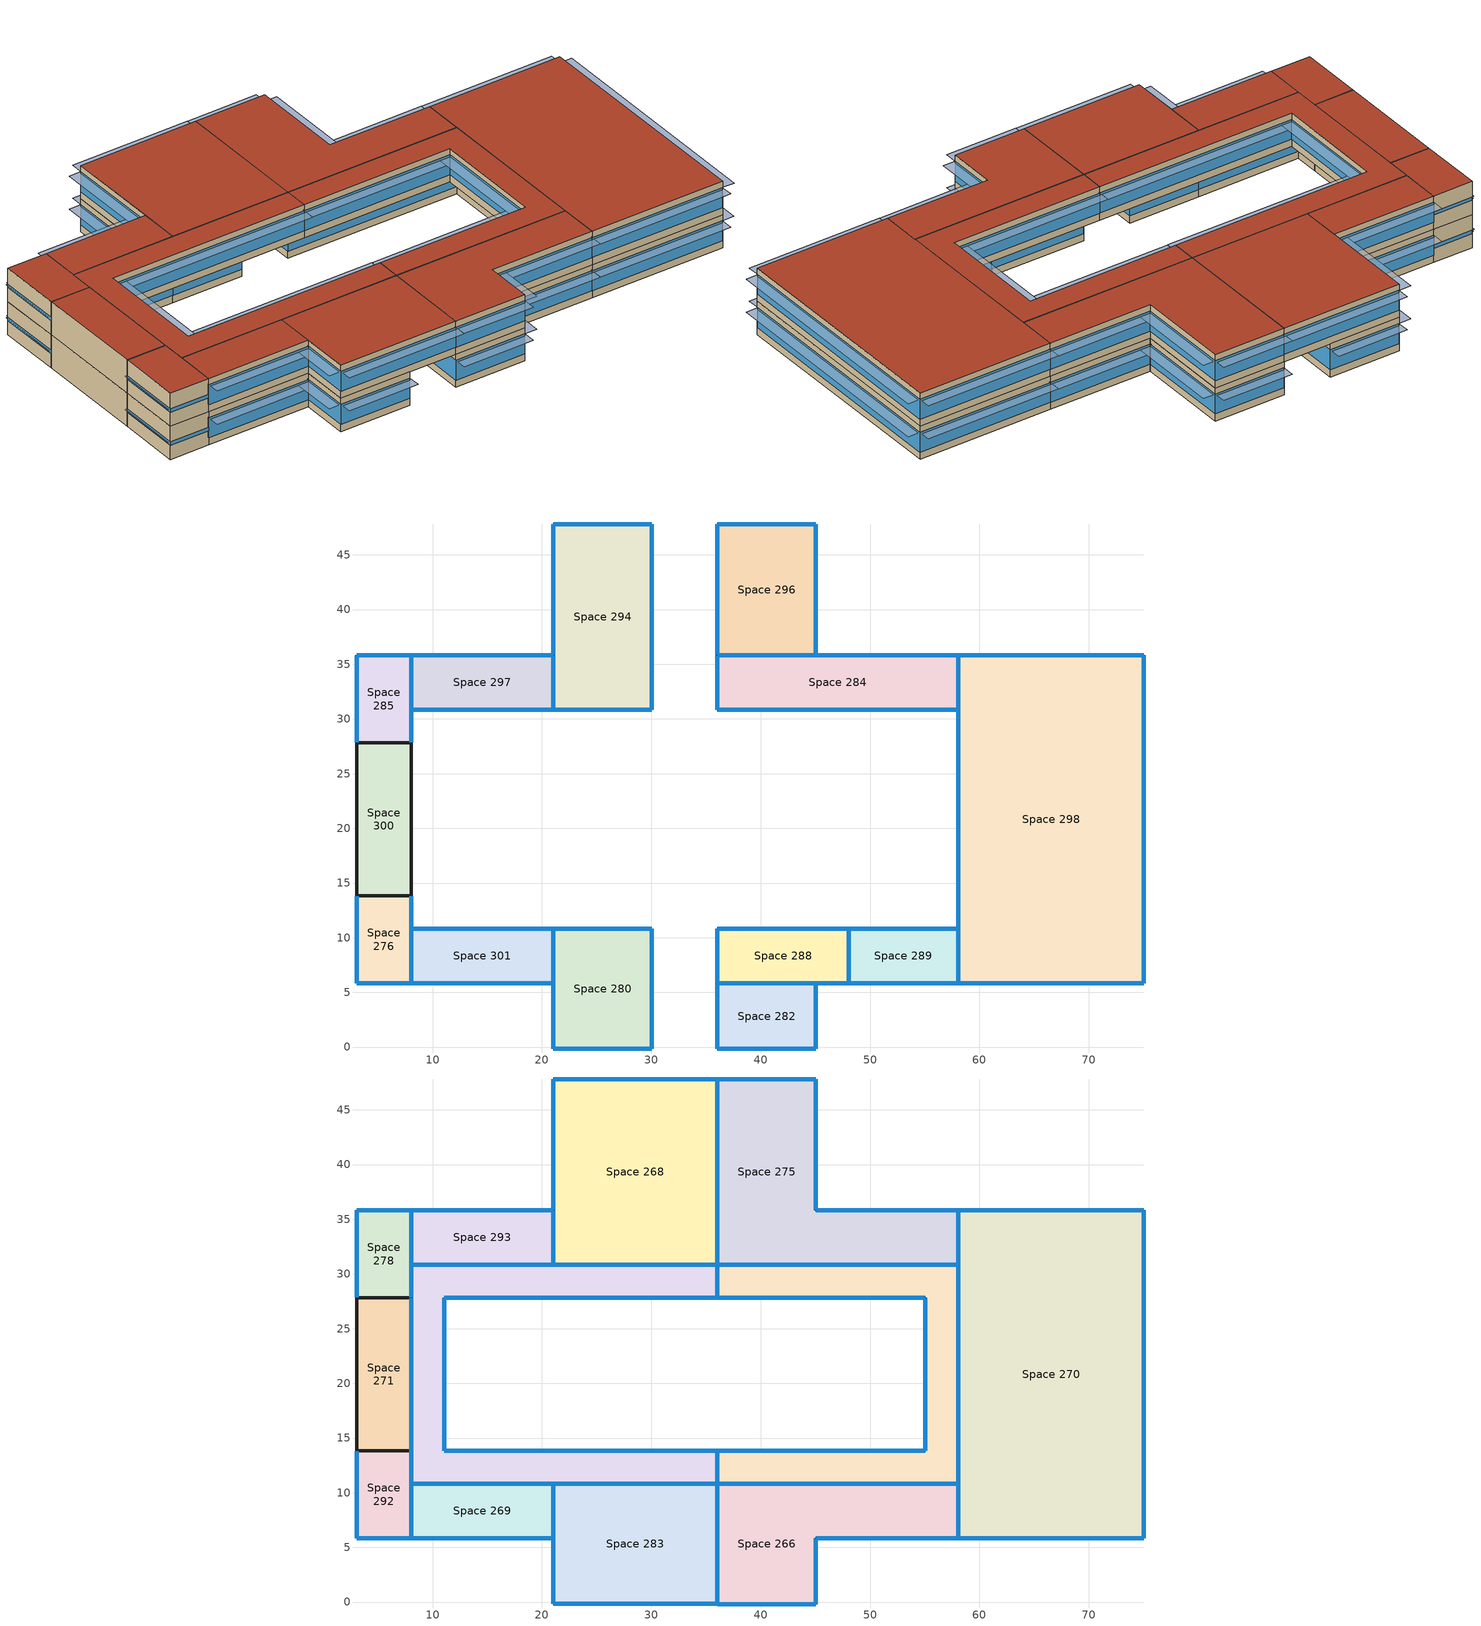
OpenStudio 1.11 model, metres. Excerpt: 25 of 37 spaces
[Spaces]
Space 276
 floor ground: 8.05,13.82 8.05,5.82 3.05,5.82 3.05,13.82 z0
 wall outside: 8.05,10.82 8.05,13.82 3.05,13.82 3.05,5.82 8.05,5.82 8.05,10.82 z0:4.2
 window: 3.05,13.8 3.05,5.85 / 3.07,5.82 8.02,5.82 z1.8:2.22; 8.05,10.85 8.05,13.8 z1.8:2.23
 roof outside: 8.05,5.82 8.05,13.82 3.05,13.82 3.05,5.82 z4.2
Space 280
 floor ground: 30.05,10.82 30.05,-0.18 21.05,-0.18 21.05,10.82 z0
 wall outside: 21.05,5.82 21.05,-0.18 30.05,-0.18 30.05,10.82 21.05,10.82 21.05,5.82 z0:4.2
 window: 30.05,-0.15 30.05,10.8 / 21.07,-0.18 30.02,-0.18 / 30.02,10.82 21.07,10.82 z0.9:3.43; 21.05,5.8 21.05,-0.15 z0.9:3.44; 21.05,10.8 21.05,5.85 z0.9:3.45
 roof outside: 30.05,-0.18 30.05,10.82 21.05,10.82 21.05,-0.18 z4.2
Space 282
 floor ground: 45.05,5.82 45.05,-0.18 36.05,-0.18 36.05,5.82 z0
 wall outside: 36.05,5.82 36.05,-0.18 45.05,-0.18 45.05,5.82 36.05,5.82 z0:4.2
 window: 36.07,-0.18 45.02,-0.18 / 45.02,5.82 36.07,5.82 z0.9:3.43; 36.05,5.8 36.05,-0.15 / 45.05,-0.15 45.05,5.8 z0.9:3.44
 roof outside: 45.05,-0.18 45.05,5.82 36.05,5.82 36.05,-0.18 z4.2
Space 284
 floor ground: 58.05,35.82 58.05,30.82 36.05,30.82 36.05,35.82 z0
 wall outside: 36.05,35.82 36.05,30.82 58.05,30.82 58.05,35.82 45.05,35.82 36.05,35.82 z0:4.2
 window: 45.02,35.82 36.07,35.82 / 58.02,35.82 45.07,35.82 / 36.07,30.82 58.02,30.82 z0.9:3.43; 58.05,30.85 58.05,35.8 / 36.05,35.8 36.05,30.85 z0.9:3.45
 roof outside: 58.05,30.82 58.05,35.82 36.05,35.82 36.05,30.82 z4.2
Space 285
 floor ground: 8.05,35.82 8.05,27.82 3.05,27.82 3.05,35.82 z0
 wall outside: 8.05,35.82 3.05,35.82 3.05,27.82 8.05,27.82 8.05,30.82 8.05,35.82 z0:4.2
 window: 8.05,27.85 8.05,30.8 z1.8:2.23; 8.02,35.82 3.07,35.82 / 3.05,35.8 3.05,27.85 z1.8:2.22
 roof outside: 8.05,27.82 8.05,35.82 3.05,35.82 3.05,27.82 z4.2
Space 288
 floor ground: 48.05,10.82 48.05,5.82 36.05,5.82 36.05,10.82 z0
 wall outside: 48.05,10.82 36.05,10.82 36.05,5.82 45.05,5.82 48.05,5.82 48.05,10.82 z0:4.2
 window: 36.07,5.82 45.02,5.82 / 48.02,10.82 36.07,10.82 z0.9:3.43; 36.05,10.8 36.05,5.85 / 48.05,5.85 48.05,10.8 z0.9:3.45; 45.07,5.82 48.02,5.82 z0.9:3.46
 roof outside: 48.05,5.82 48.05,10.82 36.05,10.82 36.05,5.82 z4.2
Space 289
 floor ground: 58.05,10.82 58.05,5.82 48.05,5.82 48.05,10.82 z0
 wall outside: 48.05,5.82 58.05,5.82 58.05,10.82 48.05,10.82 48.05,5.82 z0:4.2
 window: 58.05,5.85 58.05,10.8 / 48.05,10.8 48.05,5.85 z0.9:3.45; 48.07,5.82 58.02,5.82 / 58.02,10.82 48.07,10.82 z0.9:3.43
 roof outside: 58.05,5.82 58.05,10.82 48.05,10.82 48.05,5.82 z4.2
Space 294
 floor ground: 30.05,47.82 30.05,30.82 21.05,30.82 21.05,47.82 z0
 wall outside: 21.05,30.82 30.05,30.82 30.05,47.82 21.05,47.82 21.05,35.82 21.05,30.82 z0:4.2
 window: 30.05,30.85 30.05,47.8 / 30.02,47.82 21.07,47.82 / 21.05,47.8 21.05,35.85 / 21.07,30.82 30.02,30.82 z0.9:3.43; 21.05,35.8 21.05,30.85 z0.9:3.45
 roof outside: 30.05,30.82 30.05,47.82 21.05,47.82 21.05,30.82 z4.2
Space 296
 floor ground: 45.05,47.82 45.05,35.82 36.05,35.82 36.05,47.82 z0
 wall outside: 45.05,35.82 45.05,47.82 36.05,47.82 36.05,35.82 45.05,35.82 z0:4.2
 window: 36.07,35.82 45.02,35.82 / 45.02,47.82 36.07,47.82 / 45.05,35.85 45.05,47.8 / 36.05,47.8 36.05,35.85 z0.9:3.43
 roof outside: 45.05,35.82 45.05,47.82 36.05,47.82 36.05,35.82 z4.2
Space 297
 floor ground: 21.05,35.82 21.05,30.82 8.05,30.82 8.05,35.82 z0
 wall outside: 21.05,35.82 8.05,35.82 8.05,30.82 21.05,30.82 21.05,35.82 z0:4.2
 window: 21.02,35.82 8.07,35.82 / 8.07,30.82 21.02,30.82 z0.9:3.43; 21.05,30.85 21.05,35.8 / 8.05,35.8 8.05,30.85 z0.9:3.45
 roof outside: 21.05,30.82 21.05,35.82 8.05,35.82 8.05,30.82 z4.2
Space 298
 floor ground: 75.05,35.82 75.05,5.82 58.05,5.82 58.05,35.82 z0
 wall outside: 58.05,10.82 58.05,5.82 75.05,5.82 75.05,35.82 58.05,35.82 58.05,30.82 58.05,10.82 z0:4.2
 window: 58.05,35.8 58.05,30.85 / 58.05,10.8 58.05,5.85 z0.9:3.45; 58.07,5.82 75.02,5.82 / 58.05,30.8 58.05,10.85 / 75.02,35.82 58.07,35.82 z0.9:3.43; 75.05,5.85 75.05,35.8 z0.9:3.42
 roof outside: 75.05,5.82 75.05,35.82 58.05,35.82 58.05,5.82 z4.2
Space 300
 floor ground: 8.05,27.82 8.05,13.82 3.05,13.82 3.05,27.82 z0
 wall outside: 8.05,13.82 8.05,27.82 3.05,27.82 3.05,13.82 8.05,13.82 z0:4.2
 roof outside: 8.05,13.82 8.05,27.82 3.05,27.82 3.05,13.82 z4.2
Space 301
 floor ground: 21.05,10.82 21.05,5.82 8.05,5.82 8.05,10.82 z0
 wall outside: 21.05,10.82 8.05,10.82 8.05,5.82 21.05,5.82 21.05,10.82 z0:4.2
 window: 21.02,10.82 8.07,10.82 / 8.07,5.82 21.02,5.82 z0.9:3.43; 8.05,10.8 8.05,5.85 / 21.05,5.85 21.05,10.8 z0.9:3.45
 roof outside: 21.05,5.82 21.05,10.82 8.05,10.82 8.05,5.82 z4.2
Space 266
 floor ground: 58.05,10.82 58.05,5.82 45.05,5.82 45.05,-0.18 36.05,-0.18 36.05,10.82 z4.2
 wall outside: 45.05,5.82 58.05,5.82 58.05,10.82 36.05,10.82 36.05,-0.18 45.05,-0.18 45.05,5.82 z4.2:8.4
 window: 36.07,-0.18 45.02,-0.18 / 58.02,10.82 36.07,10.82 / 36.05,10.8 36.05,-0.15 / 45.07,5.82 58.02,5.82 z5.1:7.63; 45.05,-0.15 45.05,5.8 z5.1:7.64; 58.05,5.85 58.05,10.8 z5.1:7.65
 roof outside: 45.05,-0.18 45.05,5.82 58.05,5.82 58.05,10.82 36.05,10.82 36.05,-0.18 z8.4
Space 267
 floor ground: 36.05,30.82 36.05,27.82 11.05,27.82 11.05,13.82 36.05,13.82 36.05,10.82 8.05,10.82 8.05,30.82 z4.2
 wall outside: 36.05,13.82 11.05,13.82 11.05,27.82 36.05,27.82 36.05,30.82 21.05,30.82 8.05,30.82 8.05,27.82 8.05,13.82 8.05,10.82 21.05,10.82 36.05,10.82 36.05,13.82 z4.2:8.4
 window: 8.05,13.8 8.05,10.85 / 36.05,10.85 36.05,13.8 / 36.05,27.85 36.05,30.8 / 8.05,30.8 8.05,27.85 z5.1:7.66; 21.02,30.82 8.07,30.82 / 11.07,27.82 36.02,27.82 / 11.05,13.85 11.05,27.8 / 21.07,10.82 36.02,10.82 / 36.02,30.82 21.07,30.82 / 36.02,13.82 11.07,13.82 / 8.07,10.82 21.02,10.82 / 8.05,27.8 8.05,13.85 z5.1:7.63
 roof outside: 36.05,10.82 36.05,13.82 11.05,13.82 11.05,27.82 36.05,27.82 36.05,30.82 8.05,30.82 8.05,10.82 z8.4
Space 268
 floor ground: 36.05,47.82 36.05,30.82 21.05,30.82 21.05,47.82 z4.2
 wall outside: 36.05,30.82 36.05,47.82 21.05,47.82 21.05,35.82 21.05,30.82 36.05,30.82 z4.2:8.4
 window: 21.05,35.8 21.05,30.85 z5.1:7.65; 21.05,47.8 21.05,35.85 / 36.05,30.85 36.05,47.8 / 21.07,30.82 36.02,30.82 / 36.02,47.82 21.07,47.82 z5.1:7.63
 roof outside: 36.05,30.82 36.05,47.82 21.05,47.82 21.05,30.82 z8.4
Space 269
 floor ground: 21.05,10.82 21.05,5.82 8.05,5.82 8.05,10.82 z4.2
 wall outside: 21.05,10.82 8.05,10.82 8.05,5.82 21.05,5.82 21.05,10.82 z4.2:8.4
 window: 21.02,10.82 8.07,10.82 / 8.07,5.82 21.02,5.82 z5.1:7.63; 21.05,5.85 21.05,10.8 / 8.05,10.8 8.05,5.85 z5.1:7.65
 roof outside: 21.05,5.82 21.05,10.82 8.05,10.82 8.05,5.82 z8.4
Space 270
 floor ground: 75.05,35.82 75.05,5.82 58.05,5.82 58.05,35.82 z4.2
 wall outside: 58.05,10.82 58.05,5.82 75.05,5.82 75.05,35.82 58.05,35.82 58.05,30.82 58.05,10.82 z4.2:8.4
 window: 58.05,35.8 58.05,30.85 / 58.05,10.8 58.05,5.85 z5.1:7.65; 58.05,30.8 58.05,10.85 / 58.07,5.82 75.02,5.82 / 75.02,35.82 58.07,35.82 z5.1:7.63; 75.05,5.85 75.05,35.8 z5.1:7.62
 roof outside: 75.05,5.82 75.05,35.82 58.05,35.82 58.05,5.82 z8.4
Space 271
 floor ground: 8.05,27.82 8.05,13.82 3.05,13.82 3.05,27.82 z4.2
 wall outside: 8.05,13.82 8.05,27.82 3.05,27.82 3.05,13.82 8.05,13.82 z4.2:8.4
 roof outside: 8.05,13.82 8.05,27.82 3.05,27.82 3.05,13.82 z8.4
Space 275
 floor ground: 45.05,47.82 45.05,35.82 58.05,35.82 58.05,30.82 36.05,30.82 36.05,47.82 z4.2
 wall outside: 36.05,30.82 58.05,30.82 58.05,35.82 45.05,35.82 45.05,47.82 36.05,47.82 36.05,30.82 z4.2:8.4
 window: 36.05,47.8 36.05,30.85 / 36.07,30.82 58.02,30.82 / 45.02,47.82 36.07,47.82 / 45.05,35.85 45.05,47.8 / 58.02,35.82 45.07,35.82 z5.1:7.63; 58.05,30.85 58.05,35.8 z5.1:7.65
 roof outside: 58.05,30.82 58.05,35.82 45.05,35.82 45.05,47.82 36.05,47.82 36.05,30.82 z8.4
Space 277
 floor ground: 58.05,30.82 58.05,10.82 36.05,10.82 36.05,13.82 55.05,13.82 55.05,27.82 36.05,27.82 36.05,30.82 z4.2
 wall outside: 36.05,10.82 58.05,10.82 58.05,30.82 36.05,30.82 36.05,27.82 55.05,27.82 55.05,13.82 36.05,13.82 36.05,10.82 z4.2:8.4
 window: 55.02,13.82 36.07,13.82 / 36.07,10.82 58.02,10.82 / 36.07,27.82 55.02,27.82 / 58.02,30.82 36.07,30.82 / 58.05,10.85 58.05,30.8 / 55.05,27.8 55.05,13.85 z5.1:7.63; 36.05,30.8 36.05,27.85 / 36.05,13.8 36.05,10.85 z5.1:7.66
 roof outside: 58.05,10.82 58.05,30.82 36.05,30.82 36.05,27.82 55.05,27.82 55.05,13.82 36.05,13.82 36.05,10.82 z8.4
Space 278
 floor ground: 8.05,35.82 8.05,27.82 3.05,27.82 3.05,35.82 z4.2
 wall outside: 8.05,35.82 3.05,35.82 3.05,27.82 8.05,27.82 8.05,30.82 8.05,35.82 z4.2:8.4
 window: 8.02,35.82 3.07,35.82 / 3.05,35.8 3.05,27.85 z6:6.42
 roof outside: 8.05,27.82 8.05,35.82 3.05,35.82 3.05,27.82 z8.4
Space 283
 floor ground: 36.05,10.82 36.05,-0.18 21.05,-0.18 21.05,10.82 z4.2
 wall outside: 36.05,10.82 21.05,10.82 21.05,5.82 21.05,-0.18 36.05,-0.18 36.05,10.82 z4.2:8.4
 window: 21.07,-0.18 36.02,-0.18 / 36.02,10.82 21.07,10.82 / 36.05,-0.15 36.05,10.8 z5.1:7.63; 21.05,5.8 21.05,-0.15 z5.1:7.64; 21.05,10.8 21.05,5.85 z5.1:7.65
 roof outside: 36.05,-0.18 36.05,10.82 21.05,10.82 21.05,-0.18 z8.4
Space 292
 floor ground: 8.05,13.82 8.05,5.82 3.05,5.82 3.05,13.82 z4.2
 wall outside: 8.05,10.82 8.05,13.82 3.05,13.82 3.05,5.82 8.05,5.82 8.05,10.82 z4.2:8.4
 window: 3.05,13.8 3.05,5.85 / 3.07,5.82 8.02,5.82 z6:6.42
 roof outside: 8.05,5.82 8.05,13.82 3.05,13.82 3.05,5.82 z8.4
Space 293
 floor ground: 21.05,35.82 21.05,30.82 8.05,30.82 8.05,35.82 z4.2
 wall outside: 21.05,35.82 8.05,35.82 8.05,30.82 21.05,30.82 21.05,35.82 z4.2:8.4
 window: 21.02,35.82 8.07,35.82 / 8.07,30.82 21.02,30.82 z5.1:7.63; 8.05,35.8 8.05,30.85 / 21.05,30.85 21.05,35.8 z5.1:7.65
 roof outside: 21.05,30.82 21.05,35.82 8.05,35.82 8.05,30.82 z8.4
shading: 3.05,27.85 3.05,35.8 2.79,35.8 2.79,27.85 z2.22; 3.05,27.85 3.05,35.8 2.79,35.8 2.79,27.85 z6.42; 8.02,35.82 8.02,36.08 3.07,36.08 3.07,35.82 z2.22; 8.02,35.82 8.02,36.08 3.07,36.08 3.07,35.82 z6.42; 21.05,30.85 21.05,35.8 19.52,35.8 19.52,30.85 z3.45; 46.57,35.85 46.57,47.8 45.05,47.8 45.05,35.85 z3.43; 58.02,35.82 58.02,37.34 45.07,37.34 45.07,35.82 z7.63; 3.05,27.85 3.05,35.8 2.79,35.8 2.79,27.85 z2.22; 30.02,47.82 30.02,49.35 21.07,49.35 21.07,47.82 z3.43; 37.58,10.85 37.58,13.8 36.05,13.8 36.05,10.85 z7.66; 8.05,10.85 8.05,13.8 6.51,13.8 6.51,10.85 z7.66; 75.02,35.82 75.02,37.34 58.07,37.34 58.07,35.82 z3.43; 58.02,29.31 58.02,30.82 36.07,30.82 36.07,29.31 z7.63; 21.02,30.82 21.02,32.34 8.07,32.34 8.07,30.82 z7.63; 49.57,5.85 49.57,10.8 48.05,10.8 48.05,5.85 z3.45; 55.02,26.31 55.02,27.82 36.07,27.82 36.07,26.31 z7.63; 45.02,47.82 45.02,49.35 36.07,49.35 36.07,47.82 z7.63; 21.02,35.82 21.02,37.34 8.07,37.34 8.07,35.82 z3.43; 36.05,-0.15 36.05,10.8 34.53,10.8 34.53,-0.15 z7.63; 21.02,4.31 21.02,5.82 8.07,5.82 8.07,4.31 z7.63; 36.02,29.31 36.02,30.82 21.07,30.82 21.07,29.31 z7.63; 75.02,4.31 75.02,5.82 58.07,5.82 58.07,4.31 z3.43; 22.57,5.85 22.57,10.8 21.05,10.8 21.05,5.85 z3.45; 36.02,30.82 36.02,32.34 21.07,32.34 21.07,30.82 z7.63; 55.05,13.85 55.05,27.8 53.53,27.8 53.53,13.85 z7.63; 36.05,10.85 36.05,13.8 34.51,13.8 34.51,10.85 z7.66; 3.05,5.85 3.05,13.8 2.79,13.8 2.79,5.85 z6.42; 76.56,5.85 76.56,35.8 75.05,35.8 75.05,5.85 z7.62; 58.02,4.3 58.02,5.82 48.07,5.82 48.07,4.3 z3.43; 3.05,5.85 3.05,13.8 2.79,13.8 2.79,5.85 z2.22; 45.02,34.3 45.02,35.82 36.07,35.82 36.07,34.3 z3.43; 8.05,5.85 8.05,10.8 6.52,10.8 6.52,5.85 z3.45; 58.05,10.85 58.05,30.8 56.53,30.8 56.53,10.85 z7.63; 21.05,5.85 21.05,10.8 19.52,10.8 19.52,5.85 z7.65; 8.05,30.85 8.05,35.8 6.52,35.8 6.52,30.85 z7.65; 21.02,29.31 21.02,30.82 8.07,30.82 8.07,29.31 z7.63; 59.57,30.85 59.57,35.8 58.05,35.8 58.05,30.85 z7.65; 76.56,5.85 76.56,35.8 75.05,35.8 75.05,5.85 z3.42; 8.02,5.57 8.02,5.82 3.07,5.82 3.07,5.57 z2.22; 45.02,-1.7 45.02,-0.18 36.07,-0.18 36.07,-1.7 z7.63; 36.02,10.82 36.02,12.34 21.07,12.34 21.07,10.82 z7.63; 58.05,30.85 58.05,35.8 56.52,35.8 56.52,30.85 z7.65; 36.02,9.31 36.02,10.82 21.07,10.82 21.07,9.31 z7.63; 21.02,35.82 21.02,37.34 8.07,37.34 8.07,35.82 z7.63; 37.58,27.85 37.58,30.8 36.05,30.8 36.05,27.85 z7.66; 46.57,-0.15 46.57,5.8 45.05,5.8 45.05,-0.15 z7.64; 36.05,30.85 36.05,47.8 34.53,47.8 34.53,30.85 z7.63; 30.02,-1.7 30.02,-0.18 21.07,-0.18 21.07,-1.7 z3.43; 59.57,5.85 59.57,10.8 58.05,10.8 58.05,5.85 z7.65; 36.02,-1.69 36.02,-0.18 21.07,-0.18 21.07,-1.69 z7.63; 58.05,30.85 58.05,35.8 56.52,35.8 56.52,30.85 z3.45; 21.02,4.31 21.02,5.82 8.07,5.82 8.07,4.31 z3.43; 8.05,13.85 8.05,27.8 6.53,27.8 6.53,13.85 z7.63; 8.05,27.85 8.05,30.8 6.51,30.8 6.51,27.85 z7.66; 45.02,4.3 45.02,5.82 36.07,5.82 36.07,4.3 z3.43; 37.57,-0.15 37.57,10.8 36.05,10.8 36.05,-0.15 z7.63; 75.02,35.82 75.02,37.34 58.07,37.34 58.07,35.82 z7.63; 8.05,30.85 8.05,35.8 6.52,35.8 6.52,30.85 z3.45; 45.02,5.82 45.02,7.35 36.07,7.35 36.07,5.82 z3.43; 58.02,30.82 58.02,32.34 36.07,32.34 36.07,30.82 z7.63; 36.02,26.31 36.02,27.82 11.07,27.82 11.07,26.31 z7.63; 58.05,5.85 58.05,10.8 56.52,10.8 56.52,5.85 z3.45; 55.02,13.82 55.02,15.34 36.07,15.34 36.07,13.82 z7.63; 58.02,10.82 58.02,12.34 36.07,12.34 36.07,10.82 z7.63; 36.02,13.82 36.02,15.34 11.07,15.34 11.07,13.82 z7.63; 75.02,4.31 75.02,5.82 58.07,5.82 58.07,4.31 z7.63; 59.57,5.85 59.57,10.8 58.05,10.8 58.05,5.85 z3.45; 46.57,35.85 46.57,47.8 45.05,47.8 45.05,35.85 z7.63; 21.05,35.85 21.05,47.8 19.53,47.8 19.53,35.85 z7.63; 21.05,35.85 21.05,47.8 19.53,47.8 19.53,35.85 z3.43; 22.57,30.85 22.57,35.8 21.05,35.8 21.05,30.85 z7.65; 22.57,5.85 22.57,10.8 21.05,10.8 21.05,5.85 z7.65; 36.02,47.82 36.02,49.34 21.07,49.34 21.07,47.82 z7.63; 45.02,47.82 45.02,49.35 36.07,49.35 36.07,47.82 z3.43; 46.57,-0.15 46.57,5.8 45.05,5.8 45.05,-0.15 z3.44; 59.57,30.85 59.57,35.8 58.05,35.8 58.05,30.85 z3.45; 58.02,4.31 58.02,5.82 45.07,5.82 45.07,4.31 z7.63; 8.05,5.85 8.05,10.8 6.52,10.8 6.52,5.85 z7.65; 3.05,27.85 3.05,35.8 2.79,35.8 2.79,27.85 z6.42; 58.05,5.85 58.05,10.8 56.52,10.8 56.52,5.85 z7.65; 21.02,10.82 21.02,12.34 8.07,12.34 8.07,10.82 z7.63; 58.02,9.31 58.02,10.82 36.07,10.82 36.07,9.31 z7.63; 21.05,-0.15 21.05,5.8 19.52,5.8 19.52,-0.15 z3.44; 37.56,30.85 37.56,47.8 36.05,47.8 36.05,30.85 z7.63; 45.02,-1.7 45.02,-0.18 36.07,-0.18 36.07,-1.7 z3.43; 45.02,35.82 45.02,37.35 36.07,37.35 36.07,35.82 z3.43; 48.05,5.85 48.05,10.8 46.52,10.8 46.52,5.85 z3.45; 21.02,9.31 21.02,10.82 8.07,10.82 8.07,9.31 z7.63; 8.02,35.82 8.02,36.08 3.07,36.08 3.07,35.82 z2.22; 8.02,35.82 8.02,36.08 3.07,36.08 3.07,35.82 z6.42; 21.05,-0.15 21.05,5.8 19.52,5.8 19.52,-0.15 z7.64; 58.02,35.82 58.02,37.34 45.07,37.34 45.07,35.82 z3.43; 12.56,13.85 12.56,27.8 11.05,27.8 11.05,13.85 z7.63; 8.02,5.57 8.02,5.82 3.07,5.82 3.07,5.57 z6.42; 48.02,4.29 48.02,5.82 45.07,5.82 45.07,4.29 z3.46; 36.05,27.85 36.05,30.8 34.51,30.8 34.51,27.85 z7.66; 22.57,30.85 22.57,35.8 21.05,35.8 21.05,30.85 z3.45; 59.56,10.85 59.56,30.8 58.05,30.8 58.05,10.85 z7.63; 21.05,5.85 21.05,10.8 19.52,10.8 19.52,5.85 z3.45; 21.05,30.85 21.05,35.8 19.52,35.8 19.52,30.85 z7.65
[Building]
Building 1: Space Type=189.1-2009 - Office - OpenOffice - CZ4-8; Default Construction Set=189.1-2009 - CZ5 - Office
[Site]
MILAN: Latitude {deg}=45.62; Longitude {deg}=8.73; Time Zone {hr}=1; Elevation {m}=211
[ClimateZones]
Climate Zone Institution Name 1=ASHRAE; Climate Zone Document Name 1=ANSI/ASHRAE Standard 169; Climate Zone Document Year 1=2006; Climate Zone Institution Name 2=CEC; Climate Zone Document Name 2=California Climate Zone Descriptions; Climate Zone Document Year 2=1995
[SizingPeriod:DesignDay] Barometric Pressure {Pa}=98757; Sky Clearness=0; Rain Indicator=0; Snow Indicator=0; Day of Month=21; Daylight Saving Time Indicator=0; Dry-Bulb Temperature Range Modifier Type=DefaultMultipliers
Name | Maximum Dry-Bulb Temperature {C} | Daily Dry-Bulb Temperature Range {deltaC} | Humidity Indicating Conditions at Maximum Dry-Bulb | Wind Speed {m/s} | Wind Direction {deg} | Month | Day Type | Humidity Indicating Type | Solar Model Indicator | ASHRAE Taud
New Delhi Ann Clg .4% Condns DP=>MDB | 30.8 | 9.7 | 27.3 | 3.2 | 320 | 6 | SummerDesignDay | Dewpoint | ASHRAETau | 1.179
New Delhi Ann Htg Wind 99.6% Condns WS=>MCDB | 19.6 | 0 | 19.6 | 7 | 270 | 1 | WinterDesignDay | Wetbulb | ASHRAEClearSky
New Delhi Ann Hum_n 99.6% Condns DP=>MCDB | 22.5 | 0 | -1.4 | 0.5 | 270 | 1 | WinterDesignDay | Dewpoint | ASHRAEClearSky
New Delhi Ann Clg .4% Condns DB=>MWB | 42 | 9.7 | 22.2 | 3.2 | 320 | 6 | SummerDesignDay | Wetbulb | ASHRAETau | 1.179
[DefaultConstructionSet] Interior Partition Construction=Interior Partition
Name | Default Exterior Surface Constructions | Default Interior Surface Constructions | Default Ground Contact Surface Constructions | Default Exterior SubSurface Constructions | Default Interior SubSurface Constructions
189.1-2009 - CZ1 - Office | Default Surface Constructions 1 | Default Surface Constructions 2 | Default Surface Constructions 3 | Default Sub Surface Constructions 1 | Default Sub Surface Constructions 2
189.1-2009 - CZ5 - Office | Default Surface Constructions 13 | Default Surface Constructions 14 | Default Surface Constructions 15 | Default Sub Surface Constructions 9 | Default Sub Surface Constructions 10
[DefaultSurfaceConstructions]
Name | Floor Construction | Wall Construction | Roof Ceiling Construction
Default Surface Constructions 1 | ExtSlabCarpet 4in ClimateZone 1-8 | ASHRAE 189.1-2009 ExtWall Mass ClimateZone 1 | ASHRAE 189.1-2009 ExtRoof IEAD ClimateZone 1
Default Surface Constructions 2; Default Surface Constructions 14 | Interior Floor | Interior Wall | Interior Ceiling
Default Surface Constructions 3; Default Surface Constructions 15 | ExtSlabCarpet 4in ClimateZone 1-8 | ExtSlabCarpet 4in ClimateZone 1-8 | ExtSlabCarpet 4in ClimateZone 1-8
Default Surface Constructions 13 | ExtSlabCarpet 4in ClimateZone 1-8 | ASHRAE 189.1-2009 ExtWall Mass ClimateZone 5 | ASHRAE 189.1-2009 ExtRoof IEAD ClimateZone 2-5
[Construction]
ExtSlabCarpet 4in ClimateZone 1-8: MAT-CC05 4 HW CONCRETE, CP02 CARPET PAD
ASHRAE 189.1-2009 ExtWall Mass ClimateZone 1: 1IN Stucco, 8IN Concrete HW, Wall Insulation [31], 1/2IN Gypsum
ASHRAE 189.1-2009 ExtRoof IEAD ClimateZone 1: Roof Membrane, Roof Insulation [18], Metal Decking
Interior Floor: F16 Acoustic tile, F05 Ceiling air space resistance, M11 100mm lightweight concrete
Interior Wall: G01a 19mm gypsum board, F04 Wall air space resistance, G01a 19mm gypsum board
Interior Ceiling: M11 100mm lightweight concrete, F05 Ceiling air space resistance, F16 Acoustic tile
ASHRAE 189.1-2009 ExtWindow ClimateZone 1: Theoretical Glass [167]
Exterior Door: F08 Metal surface, I01 25mm insulation board
Interior Window: Clear 3mm
Interior Door; Interior Partition: G05 25mm wood
ASHRAE 189.1-2009 ExtRoof IEAD ClimateZone 2-5: Roof Membrane, Roof Insulation [21], Metal Decking
ASHRAE 189.1-2009 ExtWindow ClimateZone 4-5: Theoretical Glass [207]
ASHRAE 189.1-2009 ExtWall Mass ClimateZone 5: 1IN Stucco, 8IN Concrete HW, Wall Insulation [40], 1/2IN Gypsum
[Material] Thermal Absorptance=0.9
Name | Roughness | Thickness {m} | Conductivity {W/m-K} | Density {kg/m3} | Specific Heat {J/kg-K} | Solar Absorptance | Visible Absorptance
MAT-CC05 4 HW CONCRETE | Rough | 0.1016 | 1.311 | 2240 | 836.8 | 0.85 | 0.85
1IN Stucco | Smooth | 0.0253 | 0.6918 | 1858 | 837 | 0.92 | 0.92
8IN Concrete HW | MediumRough | 0.2033 | 1.7296 | 2243 | 837 | 0.65 | 0.65
Wall Insulation [31] | MediumRough | 0.0337 | 0.0432 | 91 | 837 | 0.5 | 0.5
1/2IN Gypsum | Smooth | 0.0127 | 0.16 | 784.9 | 830 | 0.4 | 0.4
Roof Membrane | VeryRough | 0.0095 | 0.16 | 1121.29 | 1460 | 0.7 | 0.7
Roof Insulation [18] | MediumRough | 0.1693 | 0.049 | 265 | 836.8 | 0.7 | 0.7
Metal Decking | MediumSmooth | 0.0015 | 45.006 | 7680 | 418.4 | 0.6 | 0.6
F16 Acoustic tile | MediumSmooth | 0.0191 | 0.06 | 368 | 590 | 0.3 | 0.3
M11 100mm lightweight concrete | MediumRough | 0.1016 | 0.53 | 1280 | 840 | 0.5 | 0.5
G01a 19mm gypsum board | MediumSmooth | 0.019 | 0.16 | 800 | 1090 | 0.4 | 0.4
F08 Metal surface | Smooth | 0.0008 | 45.28 | 7824 | 500 | 0.7 | 0.7
I01 25mm insulation board | MediumRough | 0.0254 | 0.03 | 43 | 1210 | 0.6 | 0.6
G05 25mm wood | MediumSmooth | 0.0254 | 0.15 | 608 | 1630 | 0.5 | 0.5
Roof Insulation [21] | MediumRough | 0.2105 | 0.049 | 265 | 836.8 | 0.7 | 0.7
Wall Insulation [40] | MediumRough | 0.0794 | 0.0432 | 91 | 837 | 0.5 | 0.5
[Material:NoMass]
CP02 CARPET PAD: Roughness=Smooth; Thermal Resistance {m2-K/W}=0.1; Thermal Absorptance=0.9; Solar Absorptance=0.8; Visible Absorptance=0.8
[Material:AirGap]
Name | Thermal Resistance {m2-K/W}
F05 Ceiling air space resistance | 0.18
F04 Wall air space resistance | 0.15
[DefaultSubSurfaceConstructions]
Name | Fixed Window Construction | Operable Window Construction | Door Construction | Tubular Daylight Dome Construction | Tubular Daylight Diffuser Construction
Default Sub Surface Constructions 1 | ASHRAE 189.1-2009 ExtWindow ClimateZone 1 | ASHRAE 189.1-2009 ExtWindow ClimateZone 1 | Exterior Door | Interior Window | Interior Window
Default Sub Surface Constructions 2; Default Sub Surface Constructions 10 | Interior Window | Interior Window | Interior Door
Default Sub Surface Constructions 9 | ASHRAE 189.1-2009 ExtWindow ClimateZone 4-5 | ASHRAE 189.1-2009 ExtWindow ClimateZone 4-5 | Exterior Door | Interior Window | Interior Window
[WindowMaterial:Glazing] Optical Data Type=SpectralAverage; Thickness {m}=0.003; Back Side Solar Reflectance at Normal Incidence=0; Back Side Visible Reflectance at Normal Incidence=0; Infrared Transmittance at Normal Incidence=0; Dirt Correction Factor for Solar and Visible Transmittance=1; Solar Diffusing=No
Name | Solar Transmittance at Normal Incidence | Front Side Solar Reflectance at Normal Incidence | Visible Transmittance at Normal Incidence | Front Side Visible Reflectance at Normal Incidence | Front Side Infrared Hemispherical Emissivity | Back Side Infrared Hemispherical Emissivity | Conductivity {W/m-K}
Theoretical Glass [167] | 0.2374 | 0.7126 | 0.2512 | 0.6988 | 0.985 | 0.985 | 2.1073
Clear 3mm | 0.837 | 0.075 | 0.898 | 0.081 | 0.84 | 0.84 | 0.9
Theoretical Glass [207] | 0.3311 | 0.6189 | 0.44 | 0.51 | 0.9 | 0.9 | 0.0133
[SpaceType] Standards Building Type=Office
Name | Default Schedule Set | Design Specification Outdoor Air Object | Standards Space Type
189.1-2009 - Office - BreakRoom - CZ1-3 | 189.1-2009 - Office - BreakRoom - CZ1-3 Schedule Set | 189.1-2009 - Office - BreakRoom - CZ1-3 Ventilation | BreakRoom
189.1-2009 - Office - ClosedOffice - CZ1-3 | 189.1-2009 - Office - ClosedOffice - CZ1-3 Schedule Set | 189.1-2009 - Office - ClosedOffice - CZ1-3 Ventilation | ClosedOffice
189.1-2009 - Office - Corridor - CZ1-3 | 189.1-2009 - Office - Corridor - CZ1-3 Schedule Set | 189.1-2009 - Office - Corridor - CZ1-3 Ventilation | Corridor
189.1-2009 - Office - OpenOffice - CZ1-3 | 189.1-2009 - Office - OpenOffice - CZ1-3 Schedule Set | 189.1-2009 - Office - OpenOffice - CZ1-3 Ventilation | OpenOffice
189.1-2009 - Office - Restroom - CZ1-3 | 189.1-2009 - Office - Restroom - CZ1-3 Schedule Set | 189.1-2009 - Office - Restroom - CZ1-3 Ventilation | Restroom
189.1-2009 - Office - Stair - CZ1-3 | 189.1-2009 - Office - Stair - CZ1-3 Schedule Set | 189.1-2009 - Office - Stair - CZ1-3 Ventilation | Stair
189.1-2009 - Office - OpenOffice - CZ4-8 | 189.1-2009 - Office - OpenOffice - CZ4-8 Schedule Set | 189.1-2009 - Office - OpenOffice - CZ4-8 Ventilation | OpenOffice
[DefaultScheduleSet] Lighting Schedule=Office Bldg Light; Infiltration Schedule=Office Infil Quarter On
Name | Number of People Schedule | People Activity Level Schedule | Electric Equipment Schedule
189.1-2009 - Office - BreakRoom - CZ1-3 Schedule Set; 189.1-2009 - Office - Restroom - CZ1-3 Schedule Set | Office Misc Occ | Office Activity | Office Bldg Equip
189.1-2009 - Office - ClosedOffice - CZ1-3 Schedule Set; 189.1-2009 - Office - Corridor - CZ1-3 Schedule Set; 189.1-2009 - Office - OpenOffice - CZ1-3 Schedule Set; 189.1-2009 - Office - OpenOffice - CZ4-8 Schedule Set | Office Work Occ | Office Activity | Office Bldg Equip
189.1-2009 - Office - Stair - CZ1-3 Schedule Set
[Lights:Definition] Design Level Calculation Method=Watts/Area
Name | Watts per Space Floor Area {W/m2}
189.1-2009 - Office - BreakRoom - CZ1-3 Lights Definition | 11.625
189.1-2009 - Office - ClosedOffice - CZ1-3 Lights Definition; 189.1-2009 - Office - OpenOffice - CZ1-3 Lights Definition; 189.1-2009 - Office - OpenOffice - CZ4-8 Lights Definition | 10.6563
189.1-2009 - Office - Corridor - CZ1-3 Lights Definition | 4.84376
189.1-2009 - Office - Restroom - CZ1-3 Lights Definition | 8.71877
189.1-2009 - Office - Stair - CZ1-3 Lights Definition | 5.81251
[Lights]
Name | Lights Definition | Space or SpaceType
189.1-2009 - Office - BreakRoom - CZ1-3 Lights | 189.1-2009 - Office - BreakRoom - CZ1-3 Lights Definition | 189.1-2009 - Office - BreakRoom - CZ1-3
189.1-2009 - Office - ClosedOffice - CZ1-3 Lights | 189.1-2009 - Office - ClosedOffice - CZ1-3 Lights Definition | 189.1-2009 - Office - ClosedOffice - CZ1-3
189.1-2009 - Office - Corridor - CZ1-3 Lights | 189.1-2009 - Office - Corridor - CZ1-3 Lights Definition | 189.1-2009 - Office - Corridor - CZ1-3
189.1-2009 - Office - OpenOffice - CZ1-3 Lights | 189.1-2009 - Office - OpenOffice - CZ1-3 Lights Definition | 189.1-2009 - Office - OpenOffice - CZ1-3
189.1-2009 - Office - Restroom - CZ1-3 Lights | 189.1-2009 - Office - Restroom - CZ1-3 Lights Definition | 189.1-2009 - Office - Restroom - CZ1-3
189.1-2009 - Office - Stair - CZ1-3 Lights | 189.1-2009 - Office - Stair - CZ1-3 Lights Definition | 189.1-2009 - Office - Stair - CZ1-3
189.1-2009 - Office - OpenOffice - CZ4-8 Lights | 189.1-2009 - Office - OpenOffice - CZ4-8 Lights Definition | 189.1-2009 - Office - OpenOffice - CZ4-8
[DesignSpecification:OutdoorAir] Outdoor Air Method=Sum
Name | Outdoor Air Flow per Person {m3/s-person} | Outdoor Air Flow per Floor Area {m3/s-m2}
189.1-2009 - Office - BreakRoom - CZ1-3 Ventilation | 0.00707921
189.1-2009 - Office - ClosedOffice - CZ1-3 Ventilation; 189.1-2009 - Office - OpenOffice - CZ1-3 Ventilation; 189.1-2009 - Office - OpenOffice - CZ4-8 Ventilation | 0.00943895
189.1-2009 - Office - Corridor - CZ1-3 Ventilation; 189.1-2009 - Office - Stair - CZ1-3 Ventilation |  | 0.000254
189.1-2009 - Office - Restroom - CZ1-3 Ventilation |  | 0.0048768
[People:Definition] Number of People Calculation Method=People/Area; Fraction Radiant=0.3
Name | People per Space Floor Area {person/m2}
189.1-2009 - Office - BreakRoom - CZ1-3 People Definition | 0.538196
189.1-2009 - Office - ClosedOffice - CZ1-3 People Definition | 0.0511286
189.1-2009 - Office - Corridor - CZ1-3 People Definition | 0.0107639
189.1-2009 - Office - OpenOffice - CZ1-3 People Definition; 189.1-2009 - Office - OpenOffice - CZ4-8 People Definition | 0.0565105
189.1-2009 - Office - Restroom - CZ1-3 People Definition | 0.107639
[People]
Name | People Definition | Space or SpaceType
189.1-2009 - Office - BreakRoom - CZ1-3 People | 189.1-2009 - Office - BreakRoom - CZ1-3 People Definition | 189.1-2009 - Office - BreakRoom - CZ1-3
189.1-2009 - Office - ClosedOffice - CZ1-3 People | 189.1-2009 - Office - ClosedOffice - CZ1-3 People Definition | 189.1-2009 - Office - ClosedOffice - CZ1-3
189.1-2009 - Office - Corridor - CZ1-3 People | 189.1-2009 - Office - Corridor - CZ1-3 People Definition | 189.1-2009 - Office - Corridor - CZ1-3
189.1-2009 - Office - OpenOffice - CZ1-3 People | 189.1-2009 - Office - OpenOffice - CZ1-3 People Definition | 189.1-2009 - Office - OpenOffice - CZ1-3
189.1-2009 - Office - Restroom - CZ1-3 People | 189.1-2009 - Office - Restroom - CZ1-3 People Definition | 189.1-2009 - Office - Restroom - CZ1-3
189.1-2009 - Office - OpenOffice - CZ4-8 People | 189.1-2009 - Office - OpenOffice - CZ4-8 People Definition | 189.1-2009 - Office - OpenOffice - CZ4-8
[SpaceInfiltration:DesignFlowRate] Design Flow Rate Calculation Method=Flow/ExteriorArea
Name | Space or SpaceType | Flow per Exterior Surface Area {m3/s-m2}
189.1-2009 - Office - BreakRoom - CZ1-3 Infiltration | 189.1-2009 - Office - BreakRoom - CZ1-3 | 0.00030226
189.1-2009 - Office - ClosedOffice - CZ1-3 Infiltration | 189.1-2009 - Office - ClosedOffice - CZ1-3 | 0.00030226
189.1-2009 - Office - Corridor - CZ1-3 Infiltration | 189.1-2009 - Office - Corridor - CZ1-3 | 0.00030226
189.1-2009 - Office - OpenOffice - CZ1-3 Infiltration | 189.1-2009 - Office - OpenOffice - CZ1-3 | 0.00030226
189.1-2009 - Office - Restroom - CZ1-3 Infiltration | 189.1-2009 - Office - Restroom - CZ1-3 | 0.00030226
189.1-2009 - Office - Stair - CZ1-3 Infiltration | 189.1-2009 - Office - Stair - CZ1-3 | 0.00030226
189.1-2009 - Office - OpenOffice - CZ4-8 Infiltration | 189.1-2009 - Office - OpenOffice - CZ4-8 | 0.000226568
[ElectricEquipment:Definition] Design Level Calculation Method=Watts/Area
Name | Watts per Space Floor Area {W/m2}
189.1-2009 - Office - BreakRoom - CZ1-3 Electric Equipment Definition | 48.007
189.1-2009 - Office - ClosedOffice - CZ1-3 Electric Equipment Definition | 6.8889
189.1-2009 - Office - Corridor - CZ1-3 Electric Equipment Definition | 1.72223
189.1-2009 - Office - OpenOffice - CZ1-3 Electric Equipment Definition; 189.1-2009 - Office - OpenOffice - CZ4-8 Electric Equipment Definition | 7.64238
189.1-2009 - Office - Restroom - CZ1-3 Electric Equipment Definition | 0.753474
[ElectricEquipment]
Name | Electric Equipment Definition | Space or SpaceType
189.1-2009 - Office - BreakRoom - CZ1-3 Electric Equipment | 189.1-2009 - Office - BreakRoom - CZ1-3 Electric Equipment Definition | 189.1-2009 - Office - BreakRoom - CZ1-3
189.1-2009 - Office - ClosedOffice - CZ1-3 Electric Equipment | 189.1-2009 - Office - ClosedOffice - CZ1-3 Electric Equipment Definition | 189.1-2009 - Office - ClosedOffice - CZ1-3
189.1-2009 - Office - Corridor - CZ1-3 Electric Equipment | 189.1-2009 - Office - Corridor - CZ1-3 Electric Equipment Definition | 189.1-2009 - Office - Corridor - CZ1-3
189.1-2009 - Office - OpenOffice - CZ1-3 Electric Equipment | 189.1-2009 - Office - OpenOffice - CZ1-3 Electric Equipment Definition | 189.1-2009 - Office - OpenOffice - CZ1-3
189.1-2009 - Office - Restroom - CZ1-3 Electric Equipment | 189.1-2009 - Office - Restroom - CZ1-3 Electric Equipment Definition | 189.1-2009 - Office - Restroom - CZ1-3
189.1-2009 - Office - OpenOffice - CZ4-8 Electric Equipment | 189.1-2009 - Office - OpenOffice - CZ4-8 Electric Equipment Definition | 189.1-2009 - Office - OpenOffice - CZ4-8
[ThermostatSetpoint:DualSetpoint] Heating Setpoint Temperature Schedule=Medium Office HtgSetp; Cooling Setpoint Temperature Schedule=Medium Office ClgSetp
Thermal Zone 1 Thermostat; Thermal Zone 2 Thermostat; Thermal Zone 3 Thermostat 1; Thermal Zone 4 Thermostat 1; Thermal Zone 5 Thermostat; Thermal Zone 6 Thermostat; Thermal Zone 7 Thermostat; Thermal Zone 8 Thermostat; Thermal Zone 9 Thermostat 1; Thermal Zone 10 Thermostat; Thermal Zone 11 Thermostat 1
[BuildingStory] Nominal Floor to Floor Height {m}=4.2
Name | Nominal Z Coordinate {m}
Building Story 1; Building Story 2; Building Story 4; Building Story 5; Building Story 6; Building Story 7; Building Story 9; Building Story 11; Building Story 13; Building Story 15; Building Story 17; Building Story 19; Building Story 21; Building Story 22; Building Story 23; Building Story 24 | 0
Building Story 8; Building Story 10; Building Story 12; Building Story 14; Building Story 16; Building Story 18; Building Story 20 | 4.2
[ElectricLoadCenter:Distribution]
Name | Inverter Object
Electric Load Center Distribution 1 | Electric Load Center Inverter Simple 1
Electric Load Center Distribution 2 | Electric Load Center Inverter Simple 2
Electric Load Center Distribution 3 | Electric Load Center Inverter Simple 3
[ElectricLoadCenter:Inverter:Simple] Inverter Efficiency=0.98
Electric Load Center Inverter Simple 1; Electric Load Center Inverter Simple 2; Electric Load Center Inverter Simple 3
[PhotovoltaicPerformance:Simple] Conversion Efficiency Input Mode=Fixed; Value for Cell Efficiency if Fixed=0.2
Name | Fraction of Surface Area with Active Solar Cells
Photovoltaic Performance Simple 1; Photovoltaic Performance Simple 2; Photovoltaic Performance Simple 3; Photovoltaic Performance Simple 4; Photovoltaic Performance Simple 5; Photovoltaic Performance Simple 6; Photovoltaic Performance Simple 7; Photovoltaic Performance Simple 8; Photovoltaic Performance Simple 9; Photovoltaic Performance Simple 10; Photovoltaic Performance Simple 11; Photovoltaic Performance Simple 12; Photovoltaic Performance Simple 13; Photovoltaic Performance Simple 14; Photovoltaic Performance Simple 15; Photovoltaic Performance Simple 16; Photovoltaic Performance Simple 17; Photovoltaic Performance Simple 18; Photovoltaic Performance Simple 19; Photovoltaic Performance Simple 20; Photovoltaic Performance Simple 21; Photovoltaic Performance Simple 22; Photovoltaic Performance Simple 23; Photovoltaic Performance Simple 24; Photovoltaic Performance Simple 25; Photovoltaic Performance Simple 26; Photovoltaic Performance Simple 27; Photovoltaic Performance Simple 28; Photovoltaic Performance Simple 29; Photovoltaic Performance Simple 30; Photovoltaic Performance Simple 31; Photovoltaic Performance Simple 32; Photovoltaic Performance Simple 33; Photovoltaic Performance Simple 34; Photovoltaic Performance Simple 35; Photovoltaic Performance Simple 36; Photovoltaic Performance Simple 37; Photovoltaic Performance Simple 38; Photovoltaic Performance Simple 39; Photovoltaic Performance Simple 40; Photovoltaic Performance Simple 41; Photovoltaic Performance Simple 42; Photovoltaic Performance Simple 43; Photovoltaic Performance Simple 44; Photovoltaic Performance Simple 45; Photovoltaic Performance Simple 46; Photovoltaic Performance Simple 47; Photovoltaic Performance Simple 48; Photovoltaic Performance Simple 49; Photovoltaic Performance Simple 50; Photovoltaic Performance Simple 51; Photovoltaic Performance Simple 52; Photovoltaic Performance Simple 53; Photovoltaic Performance Simple 54; Photovoltaic Performance Simple 55; Photovoltaic Performance Simple 56; Photovoltaic Performance Simple 57; Photovoltaic Performance Simple 58; Photovoltaic Performance Simple 59; Photovoltaic Performance Simple 60; Photovoltaic Performance Simple 61; Photovoltaic Performance Simple 62; Photovoltaic Performance Simple 63; Photovoltaic Performance Simple 64; Photovoltaic Performance Simple 65; Photovoltaic Performance Simple 66 | 1
Photovoltaic Performance Simple 67; Photovoltaic Performance Simple 68; Photovoltaic Performance Simple 69; Photovoltaic Performance Simple 70; Photovoltaic Performance Simple 71; Photovoltaic Performance Simple 72; Photovoltaic Performance Simple 73; Photovoltaic Performance Simple 74; Photovoltaic Performance Simple 75; Photovoltaic Performance Simple 76; Photovoltaic Performance Simple 77; Photovoltaic Performance Simple 78; Photovoltaic Performance Simple 79; Photovoltaic Performance Simple 80; Photovoltaic Performance Simple 81; Photovoltaic Performance Simple 82; Photovoltaic Performance Simple 83; Photovoltaic Performance Simple 84; Photovoltaic Performance Simple 85; Photovoltaic Performance Simple 86; Photovoltaic Performance Simple 87; Photovoltaic Performance Simple 88; Photovoltaic Performance Simple 89; Photovoltaic Performance Simple 90; Photovoltaic Performance Simple 91; Photovoltaic Performance Simple 92; Photovoltaic Performance Simple 93; Photovoltaic Performance Simple 94; Photovoltaic Performance Simple 95; Photovoltaic Performance Simple 96; Photovoltaic Performance Simple 97; Photovoltaic Performance Simple 98; Photovoltaic Performance Simple 99; Photovoltaic Performance Simple 100; Photovoltaic Performance Simple 101; Photovoltaic Performance Simple 102; Photovoltaic Performance Simple 103; Photovoltaic Performance Simple 104; Photovoltaic Performance Simple 105; Photovoltaic Performance Simple 106; Photovoltaic Performance Simple 107; Photovoltaic Performance Simple 108; Photovoltaic Performance Simple 109; Photovoltaic Performance Simple 110; Photovoltaic Performance Simple 111; Photovoltaic Performance Simple 112; Photovoltaic Performance Simple 113; Photovoltaic Performance Simple 114; Photovoltaic Performance Simple 115; Photovoltaic Performance Simple 116; Photovoltaic Performance Simple 117; Photovoltaic Performance Simple 118; Photovoltaic Performance Simple 119; Photovoltaic Performance Simple 120; Photovoltaic Performance Simple 121; Photovoltaic Performance Simple 122; Photovoltaic Performance Simple 123; Photovoltaic Performance Simple 124; Photovoltaic Performance Simple 125; Photovoltaic Performance Simple 126; Photovoltaic Performance Simple 127; Photovoltaic Performance Simple 128; Photovoltaic Performance Simple 129; Photovoltaic Performance Simple 130; Photovoltaic Performance Simple 131; Photovoltaic Performance Simple 132; Photovoltaic Performance Simple 133; Photovoltaic Performance Simple 134; Photovoltaic Performance Simple 135; Photovoltaic Performance Simple 136; Photovoltaic Performance Simple 137; Photovoltaic Performance Simple 138; Photovoltaic Performance Simple 139; Photovoltaic Performance Simple 140; Photovoltaic Performance Simple 141; Photovoltaic Performance Simple 142; Photovoltaic Performance Simple 143; Photovoltaic Performance Simple 144; Photovoltaic Performance Simple 145; Photovoltaic Performance Simple 146; Photovoltaic Performance Simple 147; Photovoltaic Performance Simple 148; Photovoltaic Performance Simple 149; Photovoltaic Performance Simple 150; Photovoltaic Performance Simple 151; Photovoltaic Performance Simple 152; Photovoltaic Performance Simple 153; Photovoltaic Performance Simple 154; Photovoltaic Performance Simple 155 | 0.5
[Generator:Photovoltaic]
Name | Module Performance
Generator Photovoltaic 1 | Photovoltaic Performance Simple 1
Generator Photovoltaic 2 | Photovoltaic Performance Simple 2
Generator Photovoltaic 3 | Photovoltaic Performance Simple 3
Generator Photovoltaic 4 | Photovoltaic Performance Simple 4
Generator Photovoltaic 5 | Photovoltaic Performance Simple 5
Generator Photovoltaic 6 | Photovoltaic Performance Simple 6
Generator Photovoltaic 7 | Photovoltaic Performance Simple 7
Generator Photovoltaic 8 | Photovoltaic Performance Simple 8
Generator Photovoltaic 9 | Photovoltaic Performance Simple 9
Generator Photovoltaic 10 | Photovoltaic Performance Simple 10
Generator Photovoltaic 11 | Photovoltaic Performance Simple 11
Generator Photovoltaic 12 | Photovoltaic Performance Simple 12
Generator Photovoltaic 13 | Photovoltaic Performance Simple 13
Generator Photovoltaic 14 | Photovoltaic Performance Simple 14
Generator Photovoltaic 15 | Photovoltaic Performance Simple 15
Generator Photovoltaic 16 | Photovoltaic Performance Simple 16
Generator Photovoltaic 17 | Photovoltaic Performance Simple 17
Generator Photovoltaic 18 | Photovoltaic Performance Simple 18
Generator Photovoltaic 19 | Photovoltaic Performance Simple 19
Generator Photovoltaic 20 | Photovoltaic Performance Simple 20
Generator Photovoltaic 21 | Photovoltaic Performance Simple 21
Generator Photovoltaic 22 | Photovoltaic Performance Simple 22
Generator Photovoltaic 23 | Photovoltaic Performance Simple 23
Generator Photovoltaic 24 | Photovoltaic Performance Simple 24
Generator Photovoltaic 25 | Photovoltaic Performance Simple 25
Generator Photovoltaic 26 | Photovoltaic Performance Simple 26
Generator Photovoltaic 27 | Photovoltaic Performance Simple 27
Generator Photovoltaic 28 | Photovoltaic Performance Simple 28
Generator Photovoltaic 29 | Photovoltaic Performance Simple 29
Generator Photovoltaic 30 | Photovoltaic Performance Simple 30
Generator Photovoltaic 31 | Photovoltaic Performance Simple 31
Generator Photovoltaic 32 | Photovoltaic Performance Simple 32
Generator Photovoltaic 33 | Photovoltaic Performance Simple 33
Generator Photovoltaic 34 | Photovoltaic Performance Simple 34
Generator Photovoltaic 35 | Photovoltaic Performance Simple 35
Generator Photovoltaic 36 | Photovoltaic Performance Simple 36
Generator Photovoltaic 37 | Photovoltaic Performance Simple 37
Generator Photovoltaic 38 | Photovoltaic Performance Simple 38
Generator Photovoltaic 39 | Photovoltaic Performance Simple 39
Generator Photovoltaic 40 | Photovoltaic Performance Simple 40
Generator Photovoltaic 41 | Photovoltaic Performance Simple 41
Generator Photovoltaic 42 | Photovoltaic Performance Simple 42
Generator Photovoltaic 43 | Photovoltaic Performance Simple 43
Generator Photovoltaic 44 | Photovoltaic Performance Simple 44
Generator Photovoltaic 45 | Photovoltaic Performance Simple 45
Generator Photovoltaic 46 | Photovoltaic Performance Simple 46
Generator Photovoltaic 47 | Photovoltaic Performance Simple 47
[Space] Default Construction Set=189.1-2009 - CZ1 - Office
Name | Space Type | Building Story | Thermal Zone
Space 266; Space 268; Space 269; Space 283; Space 293 | 189.1-2009 - Office - ClosedOffice - CZ1-3 | Building Story 2 | Thermal Zone 8
Space 267; Space 277 | 189.1-2009 - Office - Corridor - CZ1-3 | Building Story 2 | Thermal Zone 11
Space 270 | 189.1-2009 - Office - OpenOffice - CZ1-3 | Building Story 2 | Thermal Zone 6
Space 271 | 189.1-2009 - Office - Stair - CZ1-3 | Building Story 2 | Thermal Zone 10
Space 275 | 189.1-2009 - Office - BreakRoom - CZ1-3 | Building Story 2 | Thermal Zone 7
Space 276; Space 285 | 189.1-2009 - Office - Restroom - CZ1-3 | Building Story 1 | Thermal Zone 4
Space 278; Space 292 | 189.1-2009 - Office - Restroom - CZ1-3 | Building Story 2 | Thermal Zone 9
Space 280; Space 282; Space 288; Space 289; Space 294; Space 296; Space 297; Space 301 | 189.1-2009 - Office - ClosedOffice - CZ1-3 | Building Story 1 | Thermal Zone 3
Space 284 | 189.1-2009 - Office - BreakRoom - CZ1-3 | Building Story 1 | Thermal Zone 2
Space 298 | 189.1-2009 - Office - OpenOffice - CZ1-3 | Building Story 1 | Thermal Zone 1
Space 300 | 189.1-2009 - Office - Stair - CZ1-3 | Building Story 1 | Thermal Zone 5
[ThermalZone] Use Ideal Air Loads=Yes
Name | Thermostat
Thermal Zone 1 | Thermal Zone 1 Thermostat
Thermal Zone 2 | Thermal Zone 2 Thermostat
Thermal Zone 3 | Thermal Zone 3 Thermostat 1
Thermal Zone 4 | Thermal Zone 4 Thermostat 1
Thermal Zone 5 | Thermal Zone 5 Thermostat
Thermal Zone 6 | Thermal Zone 6 Thermostat
Thermal Zone 7 | Thermal Zone 7 Thermostat
Thermal Zone 8 | Thermal Zone 8 Thermostat
Thermal Zone 9 | Thermal Zone 9 Thermostat 1
Thermal Zone 10 | Thermal Zone 10 Thermostat
Thermal Zone 11 | Thermal Zone 11 Thermostat 1
[Schedule:Ruleset]
Name | Default Day Schedule | Summer Design Day Schedule | Winter Design Day Schedule
Office Bldg Light | Office Bldg Light Default Schedule | Office Bldg Light Summer Design Day | Office Bldg Light Winter Design Day
Office Misc Occ | Office Bldg Occ Default Schedule 1 | Office Bldg Occ Summer Design Day 1 | Office Bldg Occ Winter Design Day 1
Office Activity | Office Activity Default Schedule | Office Activity Summer Design Day | Office Activity Winter Design Day
Office Infil Quarter On | Office Infil Quarter On Default Schedule | Office Infil Quarter On Summer Design Day | Office Infil Quarter On Winter Design Day
Office Bldg Equip | Office Bldg Equip Default Schedule | Office Bldg Equip Summer Design Day | Office Bldg Equip Winter Design Day
Medium Office HtgSetp | Medium Office HtgSetp Default Schedule | Medium Office HtgSetp Summer Design Day | Medium Office HtgSetp Winter Design Day
Medium Office ClgSetp | Medium Office ClgSetp Default Schedule | Medium Office ClgSetp Summer Design Day | Medium Office ClgSetp Winter Design Day
Office Work Occ | Office Bldg Occ Default Schedule | Office Bldg Occ Summer Design Day | Office Bldg Occ Winter Design Day
[Schedule:Day]
Office Bldg Light Default Schedule: 5, 0, 0.05, 7, 0, 0.1, 8, 0, 0.3, 17, 0, 0.9, 18, 0, 0.7, 20, 0, 0.5, 22, 0, 0.3, 23, 0, 0.1, 24, 0, 0.05
Office Bldg Light Summer Design Day; Office Infil Quarter On Rule 1 Day Schedule; Office Bldg Equip Summer Design Day: 24, 0, 1
Office Bldg Light Winter Design Day; Office Bldg Occ Winter Design Day 1; Office Bldg Occ Rule 1 Day Schedule 1; Office Bldg Equip Winter Design Day; Office Bldg Occ Winter Design Day; Office Bldg Occ Rule 1 Day Schedule: 24, 0, 0
Office Bldg Light Rule 1 Day Schedule: 24, 0, 0.05
Office Bldg Light Rule 2 Day Schedule: 6, 0, 0.05, 8, 0, 0.1, 14, 0, 0.5, 17, 0, 0.15, 24, 0, 0.05
Office Bldg Occ Default Schedule 1: 6, 0, 0, 7, 0, 0.1, 8, 0, 0.2, 20, 0, 0.4, 22, 0, 0.1, 24, 0, 0.05
Office Bldg Occ Summer Design Day 1; Office Bldg Occ Summer Design Day: 6, 0, 0, 22, 0, 1, 24, 0, 0.05
Office Bldg Occ Rule 2 Day Schedule 1: 6, 0, 0, 8, 0, 0.1, 14, 0, 0.25, 17, 0, 0.1, 24, 0, 0
Office Activity Default Schedule; Office Activity Summer Design Day; Office Activity Winter Design Day: 24, 0, 132
Office Infil Quarter On Default Schedule; Office Infil Quarter On Summer Design Day: 6, 0, 1, 22, 0, 0.25, 24, 0, 1
Office Infil Quarter On Winter Design Day; Office Infil Quarter On Rule 2 Day Schedule: 6, 0, 1, 18, 0, 0.25, 24, 0, 1
Office Bldg Equip Default Schedule: 8, 0, 0.4, 12, 0, 0.9, 13, 0, 0.8, 17, 0, 0.9, 18, 0, 0.8, 20, 0, 0.6, 22, 0, 0.5, 24, 0, 0.4
Office Bldg Equip Rule 1 Day Schedule: 24, 0, 0.3
Office Bldg Equip Rule 2 Day Schedule: 6, 0, 0.3, 8, 0, 0.4, 14, 0, 0.5, 17, 0, 0.35, 24, 0, 0.3
Medium Office HtgSetp Default Schedule: 6, 0, 15.6, 22, 0, 21, 24, 0, 15.6
Medium Office HtgSetp Summer Design Day; Medium Office HtgSetp Rule 1 Day Schedule: 24, 0, 15.6
Medium Office HtgSetp Winter Design Day: 24, 0, 21
Medium Office HtgSetp Rule 2 Day Schedule: 6, 0, 15.6, 18, 0, 21, 24, 0, 15.6
Medium Office ClgSetp Default Schedule; Medium Office ClgSetp Summer Design Day: 6, 0, 26.7, 22, 0, 24, 24, 0, 26.7
Medium Office ClgSetp Winter Design Day; Medium Office ClgSetp Rule 1 Day Schedule: 24, 0, 26.7
Medium Office ClgSetp Rule 2 Day Schedule: 6, 0, 26.7, 18, 0, 24, 24, 0, 26.7
Office Bldg Occ Default Schedule: 6, 0, 0, 7, 0, 0.1, 8, 0, 0.2, 12, 0, 0.85, 13, 0, 0.5, 17, 0, 0.85, 18, 0, 0.7, 20, 0, 0.4, 22, 0, 0.1, 24, 0, 0.05
Office Bldg Occ Rule 2 Day Schedule: 6, 0, 0, 8, 0, 0.1, 14, 0, 0.4, 17, 0, 0.1, 24, 0, 0
[Schedule:Rule] Apply Monday=No; Apply Tuesday=No; Apply Wednesday=No; Apply Thursday=No; Apply Friday=No; Date Specification Type=DateRange; Start Month=1; Start Day=1; End Month=12; End Day=31
Name | Schedule Ruleset | Rule Order | Day Schedule | Apply Sunday | Apply Saturday
Office Bldg Light Rule 1 | Office Bldg Light | 0 | Office Bldg Light Rule 1 Day Schedule | Yes | No
Office Bldg Light Rule 2 | Office Bldg Light | 1 | Office Bldg Light Rule 2 Day Schedule | No | Yes
Office Misc Occ Rule 1 | Office Misc Occ | 0 | Office Bldg Occ Rule 1 Day Schedule 1 | Yes | No
Office Misc Occ Rule 2 | Office Misc Occ | 1 | Office Bldg Occ Rule 2 Day Schedule 1 | No | Yes
Office Infil Quarter On Rule 1 | Office Infil Quarter On | 0 | Office Infil Quarter On Rule 1 Day Schedule | Yes | No
Office Infil Quarter On Rule 2 | Office Infil Quarter On | 1 | Office Infil Quarter On Rule 2 Day Schedule | No | Yes
Office Bldg Equip Rule 1 | Office Bldg Equip | 0 | Office Bldg Equip Rule 1 Day Schedule | Yes | No
Office Bldg Equip Rule 2 | Office Bldg Equip | 1 | Office Bldg Equip Rule 2 Day Schedule | No | Yes
Medium Office HtgSetp Rule 1 | Medium Office HtgSetp | 0 | Medium Office HtgSetp Rule 1 Day Schedule | Yes | No
Medium Office HtgSetp Rule 2 | Medium Office HtgSetp | 1 | Medium Office HtgSetp Rule 2 Day Schedule | No | Yes
Medium Office ClgSetp Rule 1 | Medium Office ClgSetp | 0 | Medium Office ClgSetp Rule 1 Day Schedule | Yes | No
Medium Office ClgSetp Rule 2 | Medium Office ClgSetp | 1 | Medium Office ClgSetp Rule 2 Day Schedule | No | Yes
Office Work Occ Rule 1 | Office Work Occ | 0 | Office Bldg Occ Rule 1 Day Schedule | Yes | No
Office Work Occ Rule 2 | Office Work Occ | 1 | Office Bldg Occ Rule 2 Day Schedule | No | Yes
